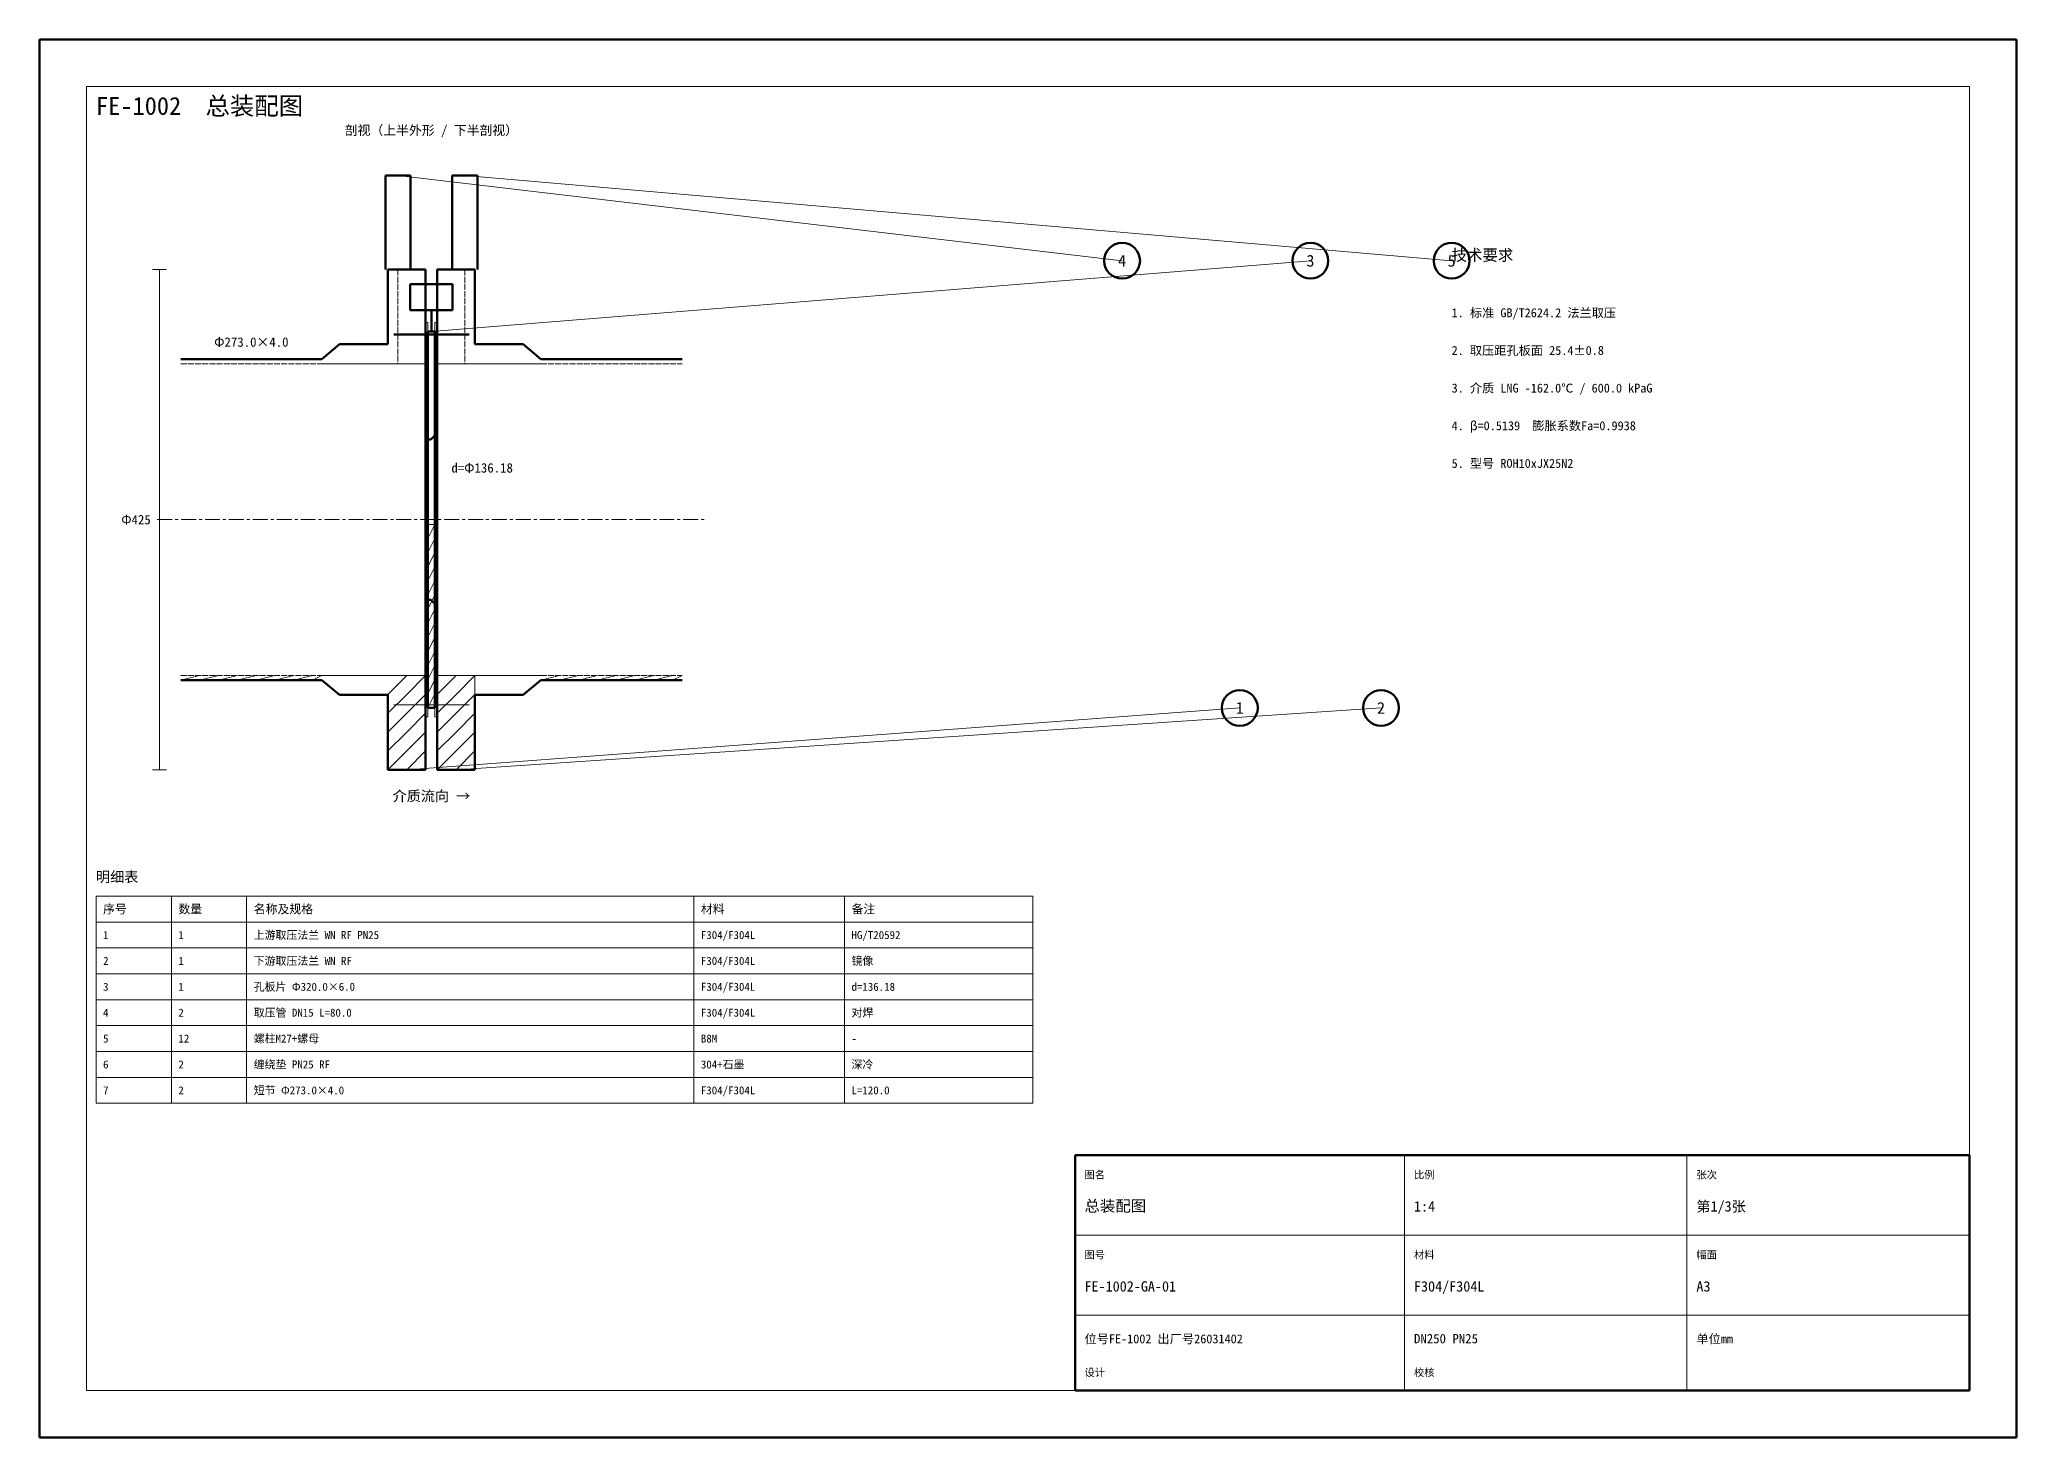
# Model space of a CAD drawing. Header units: millimetres. Extents: x 0 to 1340, y 0 to 297.
# Drawn here: x 0 to 420, y 0 to 297 of the extents above; entities that cross this region are included whole.
import ezdxf
from ezdxf.enums import TextEntityAlignment as Align

# ---------------------------------------------------------------- set-up
doc = ezdxf.new("R2010")
doc.units = ezdxf.units.MM
doc.linetypes.add('CENTER', pattern=[5.08, 3.175, -0.635, 0.635, -0.635])
doc.linetypes.add('DASHED', pattern=[1.524, 1.27, -0.254])
for name, color, linetype, lineweight in [('中心线', 1, 'CENTER', 18), ('剖面线', 8, 'Continuous', 13), ('图框', 7, 'Continuous', 18), ('文字', 7, 'Continuous', 18), ('标注', 3, 'Continuous', 18), ('细实线', 7, 'Continuous', 18), ('虚线', 8, 'DASHED', 18), ('表格', 7, 'Continuous', 18), ('轮廓', 7, 'Continuous', 50)]:
    doc.layers.add(name, color=color, linetype=linetype, lineweight=lineweight)
doc.styles.add('CN', font='simhei.ttf')

msp = doc.modelspace()

# ---------------------------------------------------------------- linework, layer by layer
at = {"layer": '中心线', "linetype": 'CENTER', "lineweight": 18}
msp.add_line((25, 195), (141.5, 195), dxfattribs=at)
at = {"layer": '剖面线', "linetype": 'Continuous', "lineweight": 13}
for p, q in [((82.5, 191), (84, 194)), ((82.5, 194), (84, 194)), ((82.5, 188), (84, 191)), ((82.5, 185), (84, 188)), ((82.5, 182), (84, 185)), ((82.5, 179), (84, 182)), ((82.5, 176), (84, 179)), ((82.5, 173), (84, 176)), ((82.5, 170), (84, 173)), ((82.5, 167), (84, 170)), ((82.5, 164), (84, 167)), ((82.5, 161), (84, 164)), ((30, 160.875), (34, 161.875)), ((34, 160.875), (38, 161.875)), ((38, 160.875), (42, 161.875)), ((42, 160.875), (46, 161.875)), ((46, 160.875), (50, 161.875)), ((50, 160.875), (54, 161.875)), ((54, 160.875), (58, 161.875)), ((58, 160.875), (60, 161.875)), ((74, 157.875), (78, 161.875)), ((74, 161.875), (78, 161.875)), ((78, 157.875), (82, 161.875)), ((78, 161.875), (82, 161.875)), ((82, 157.875), (82, 161.875)), ((82, 161.875), (82, 161.875)), ((82.5, 158), (84, 161)), ((84.5, 157.875), (88.5, 161.875)), ((84.5, 161.875), (88.5, 161.875)), ((88.5, 157.875), (92.5, 161.875)), ((88.5, 161.875), (92.5, 161.875)), ((92.5, 157.875), (92.5, 161.875)), ((92.5, 161.875), (92.5, 161.875)), ((106.5, 160.875), (110.5, 161.875)), ((110.5, 160.875), (114.5, 161.875)), ((114.5, 160.875), (118.5, 161.875)), ((118.5, 160.875), (122.5, 161.875)), ((122.5, 160.875), (126.5, 161.875)), ((126.5, 160.875), (130.5, 161.875)), ((130.5, 160.875), (134.5, 161.875)), ((134.5, 160.875), (136.5, 161.875)), ((74, 153.875), (78, 157.875)), ((78, 153.875), (82, 157.875)), ((82, 153.875), (82, 157.875)), ((82.5, 155), (84, 158)), ((84.5, 153.875), (88.5, 157.875)), ((88.5, 153.875), (92.5, 157.875)), ((92.5, 153.875), (92.5, 157.875)), ((74, 149.875), (78, 153.875)), ((78, 149.875), (82, 153.875)), ((82, 149.875), (82, 153.875)), ((84.5, 149.875), (88.5, 153.875)), ((88.5, 149.875), (92.5, 153.875)), ((92.5, 149.875), (92.5, 153.875)), ((74, 145.875), (78, 149.875)), ((78, 145.875), (82, 149.875)), ((82, 145.875), (82, 149.875)), ((84.5, 145.875), (88.5, 149.875)), ((88.5, 145.875), (92.5, 149.875)), ((92.5, 145.875), (92.5, 149.875)), ((74, 141.875), (78, 145.875)), ((78, 141.875), (82, 145.875)), ((82, 141.875), (82, 145.875)), ((84.5, 141.875), (88.5, 145.875)), ((88.5, 141.875), (92.5, 145.875)), ((92.5, 141.875), (92.5, 145.875))]:
    msp.add_line(p, q, dxfattribs=at)
at = {"layer": '图框', "linetype": 'Continuous', "lineweight": 50}
for p, q in [((420, 297), (0, 297)), ((0, 297), (0, 0)), ((420, 0), (420, 297)), ((410, 60), (220, 60)), ((220, 60), (220, 10)), ((410, 10), (410, 60)), ((220, 10), (410, 10)), ((0, 0), (420, 0))]:
    msp.add_line(p, q, dxfattribs=at)
at = {"layer": '图框', "linetype": 'Continuous', "lineweight": 18}
for p, q in [((410, 287), (10, 287)), ((10, 287), (10, 10)), ((410, 10), (410, 287)), ((290, 10), (290, 60)), ((350, 10), (350, 60)), ((220, 43), (410, 43)), ((220, 26), (410, 26)), ((10, 10), (410, 10))]:
    msp.add_line(p, q, dxfattribs=at)
at = {"layer": '标注', "linetype": 'Continuous', "lineweight": 18}
for p, q in [((76.15, 268.125), (230, 250)), ((90.35, 268.125), (300, 250)), ((24, 248.125), (27, 248.125)), ((25.5, 141.875), (25.5, 248.125)), ((83.25, 235), (270, 250)), ((78, 141.875), (255, 155)), ((88.5, 141.875), (285, 155)), ((24, 141.875), (27, 141.875))]:
    msp.add_line(p, q, dxfattribs=at)
at = {"layer": '细实线', "linetype": 'Continuous', "lineweight": 18}
for p, q in [((82.5, 236.875), (82, 236.875)), ((82, 236.875), (82, 153.125)), ((82.5, 153.125), (82.5, 236.875)), ((84.5, 236.875), (84, 236.875)), ((84, 236.875), (84, 153.125)), ((84.5, 153.125), (84.5, 236.875)), ((60, 228.125), (82, 228.125)), ((106.5, 228.125), (84.5, 228.125)), ((60, 161.875), (82, 161.875)), ((106.5, 161.875), (84.5, 161.875)), ((75.25, 155.688), (91.25, 155.688)), ((82, 153.125), (82.5, 153.125)), ((84, 153.125), (84.5, 153.125))]:
    msp.add_line(p, q, dxfattribs=at)
at = {"layer": '虚线', "linetype": 'DASHED', "lineweight": 18}
for p, q in [((76.15, 248.125), (76.15, 228.125)), ((90.35, 248.125), (90.35, 228.125)), ((30, 228.125), (60, 228.125)), ((106.5, 228.125), (136.5, 228.125)), ((30, 161.875), (60, 161.875)), ((106.5, 161.875), (136.5, 161.875))]:
    msp.add_line(p, q, dxfattribs=at)
at = {"layer": '表格', "linetype": 'Continuous', "lineweight": 18}
for p, q in [((28, 115), (12, 115)), ((12, 115), (12, 109.5)), ((28, 109.5), (28, 115)), ((44, 115), (28, 115)), ((28, 115), (28, 109.5)), ((44, 109.5), (44, 115)), ((139, 115), (44, 115)), ((44, 115), (44, 109.5)), ((139, 109.5), (139, 115)), ((171, 115), (139, 115)), ((139, 115), (139, 109.5)), ((171, 109.5), (171, 115)), ((211, 115), (171, 115)), ((171, 115), (171, 109.5)), ((211, 109.5), (211, 115)), ((12, 109.5), (28, 109.5)), ((28, 109.5), (12, 109.5)), ((12, 109.5), (12, 104)), ((28, 109.5), (44, 109.5)), ((28, 104), (28, 109.5)), ((44, 109.5), (28, 109.5)), ((28, 109.5), (28, 104)), ((44, 109.5), (139, 109.5)), ((44, 104), (44, 109.5)), ((139, 109.5), (44, 109.5)), ((44, 109.5), (44, 104)), ((139, 109.5), (171, 109.5)), ((139, 104), (139, 109.5)), ((171, 109.5), (139, 109.5)), ((139, 109.5), (139, 104)), ((171, 109.5), (211, 109.5)), ((171, 104), (171, 109.5)), ((211, 109.5), (171, 109.5)), ((171, 109.5), (171, 104)), ((211, 104), (211, 109.5)), ((12, 104), (28, 104)), ((28, 104), (12, 104)), ((12, 104), (12, 98.5)), ((28, 104), (44, 104)), ((28, 98.5), (28, 104)), ((44, 104), (28, 104)), ((28, 104), (28, 98.5)), ((44, 104), (139, 104)), ((44, 98.5), (44, 104)), ((139, 104), (44, 104)), ((44, 104), (44, 98.5)), ((139, 104), (171, 104)), ((139, 98.5), (139, 104)), ((171, 104), (139, 104)), ((139, 104), (139, 98.5)), ((171, 104), (211, 104)), ((171, 98.5), (171, 104)), ((211, 104), (171, 104)), ((171, 104), (171, 98.5)), ((211, 98.5), (211, 104)), ((12, 98.5), (28, 98.5)), ((28, 98.5), (12, 98.5)), ((12, 98.5), (12, 93)), ((28, 98.5), (44, 98.5)), ((28, 93), (28, 98.5)), ((44, 98.5), (28, 98.5)), ((28, 98.5), (28, 93)), ((44, 98.5), (139, 98.5)), ((44, 93), (44, 98.5)), ((139, 98.5), (44, 98.5)), ((44, 98.5), (44, 93)), ((139, 98.5), (171, 98.5)), ((139, 93), (139, 98.5)), ((171, 98.5), (139, 98.5)), ((139, 98.5), (139, 93)), ((171, 98.5), (211, 98.5)), ((171, 93), (171, 98.5)), ((211, 98.5), (171, 98.5)), ((171, 98.5), (171, 93)), ((211, 93), (211, 98.5)), ((12, 93), (28, 93)), ((28, 93), (12, 93)), ((12, 93), (12, 87.5)), ((28, 93), (44, 93)), ((28, 87.5), (28, 93)), ((44, 93), (28, 93)), ((28, 93), (28, 87.5)), ((44, 93), (139, 93)), ((44, 87.5), (44, 93)), ((139, 93), (44, 93)), ((44, 93), (44, 87.5)), ((139, 93), (171, 93)), ((139, 87.5), (139, 93)), ((171, 93), (139, 93)), ((139, 93), (139, 87.5)), ((171, 93), (211, 93)), ((171, 87.5), (171, 93)), ((211, 93), (171, 93)), ((171, 93), (171, 87.5)), ((211, 87.5), (211, 93)), ((12, 87.5), (28, 87.5)), ((28, 87.5), (12, 87.5)), ((12, 87.5), (12, 82)), ((28, 87.5), (44, 87.5)), ((28, 82), (28, 87.5)), ((44, 87.5), (28, 87.5)), ((28, 87.5), (28, 82)), ((44, 87.5), (139, 87.5)), ((44, 82), (44, 87.5)), ((139, 87.5), (44, 87.5)), ((44, 87.5), (44, 82)), ((139, 87.5), (171, 87.5)), ((139, 82), (139, 87.5)), ((171, 87.5), (139, 87.5)), ((139, 87.5), (139, 82)), ((171, 87.5), (211, 87.5)), ((171, 82), (171, 87.5)), ((211, 87.5), (171, 87.5)), ((171, 87.5), (171, 82)), ((211, 82), (211, 87.5)), ((12, 82), (28, 82)), ((28, 82), (12, 82)), ((12, 82), (12, 76.5)), ((28, 82), (44, 82)), ((28, 76.5), (28, 82)), ((44, 82), (28, 82)), ((28, 82), (28, 76.5)), ((44, 82), (139, 82)), ((44, 76.5), (44, 82)), ((139, 82), (44, 82)), ((44, 82), (44, 76.5)), ((139, 82), (171, 82)), ((139, 76.5), (139, 82)), ((171, 82), (139, 82)), ((139, 82), (139, 76.5)), ((171, 82), (211, 82)), ((171, 76.5), (171, 82)), ((211, 82), (171, 82)), ((171, 82), (171, 76.5)), ((211, 76.5), (211, 82)), ((12, 76.5), (28, 76.5)), ((28, 76.5), (12, 76.5)), ((12, 76.5), (12, 71)), ((28, 76.5), (44, 76.5)), ((28, 71), (28, 76.5)), ((44, 76.5), (28, 76.5)), ((28, 76.5), (28, 71)), ((44, 76.5), (139, 76.5)), ((44, 71), (44, 76.5)), ((139, 76.5), (44, 76.5)), ((44, 76.5), (44, 71)), ((139, 76.5), (171, 76.5)), ((139, 71), (139, 76.5)), ((171, 76.5), (139, 76.5)), ((139, 76.5), (139, 71)), ((171, 76.5), (211, 76.5)), ((171, 71), (171, 76.5)), ((211, 76.5), (171, 76.5)), ((171, 76.5), (171, 71)), ((211, 71), (211, 76.5)), ((12, 71), (28, 71)), ((28, 71), (44, 71)), ((44, 71), (139, 71)), ((139, 71), (171, 71)), ((171, 71), (211, 71))]:
    msp.add_line(p, q, dxfattribs=at)
at = {"layer": '轮廓', "linetype": 'Continuous', "lineweight": 50}
for p, q in [((73.487, 248.125), (73.487, 268.125)), ((73.487, 268.125), (78.812, 268.125)), ((78.812, 248.125), (78.812, 268.125)), ((87.688, 248.125), (87.688, 268.125)), ((87.688, 268.125), (93.013, 268.125)), ((93.013, 248.125), (93.013, 268.125)), ((82, 248.125), (74, 248.125)), ((74, 248.125), (74, 232.25)), ((82, 236.875), (82, 248.125)), ((84.5, 236.875), (84.5, 248.125)), ((84.5, 248.125), (92.5, 248.125)), ((92.5, 248.125), (92.5, 232.25)), ((87.75, 245), (78.75, 245)), ((78.75, 245), (78.75, 239.5)), ((87.75, 239.5), (87.75, 245)), ((78.75, 239.5), (87.75, 239.5)), ((83.25, 235), (83.25, 239.5)), ((82, 236.875), (82, 153.125)), ((84.5, 236.875), (84.5, 153.125)), ((63.75, 232.25), (60, 229.125)), ((74, 232.25), (63.75, 232.25)), ((75.25, 234.312), (91.25, 234.312)), ((84, 235), (82.5, 235)), ((82.5, 235), (82.5, 155)), ((84, 155), (84, 235)), ((92.5, 232.25), (102.75, 232.25)), ((102.75, 232.25), (106.5, 229.125)), ((30, 229.125), (60, 229.125)), ((106.5, 229.125), (136.5, 229.125)), ((82.5, 212.023), (83.125, 212.023)), ((83.125, 212.023), (84, 212.898)), ((84, 212.898), (84, 177.102)), ((82.5, 177.977), (83.125, 177.977)), ((83.125, 177.977), (84, 177.102)), ((30, 160.875), (60, 160.875)), ((63.75, 157.75), (60, 160.875)), ((102.75, 157.75), (106.5, 160.875)), ((106.5, 160.875), (136.5, 160.875)), ((74, 157.75), (63.75, 157.75)), ((74, 141.875), (74, 157.75)), ((92.5, 141.875), (92.5, 157.75)), ((92.5, 157.75), (102.75, 157.75)), ((82, 153.125), (82, 141.875)), ((82.5, 155), (84, 155)), ((84.5, 153.125), (84.5, 141.875)), ((82, 141.875), (74, 141.875)), ((84.5, 141.875), (92.5, 141.875))]:
    msp.add_line(p, q, dxfattribs=at)
for centre in [(230, 250), (270, 250), (300, 250), (255, 155), (285, 155)]:
    msp.add_circle(centre, 3.8, dxfattribs=at)

# ---------------------------------------------------------------- texts
at = {"layer": '图框', "style": 'CN'}
for s, height, p in [('图名', 1.6, (222, 55)), ('比例', 1.6, (292, 55)), ('张次', 1.6, (352, 55)), ('总装配图', 2.4, (222, 48)), ('第1/3张', 2.2, (352, 48)), ('1:4', 2.2, (292, 48)), ('图号', 1.6, (222, 38)), ('材料', 1.6, (292, 38)), ('幅面', 1.6, (352, 38)), ('FE-1002-GA-01', 2.2, (222, 31)), ('F304/F304L', 2.2, (292, 31)), ('A3', 2.2, (352, 31)), ('位号FE-1002 出厂号26031402', 1.9, (222, 20)), ('DN250 PN25', 2, (292, 20)), ('单位mm', 1.9, (352, 20)), ('设计', 1.6, (222, 13)), ('校核', 1.6, (292, 13))]:
    msp.add_text(s, height=height, dxfattribs=at).set_placement(p)
at = {"layer": '文字', "style": 'CN'}
for s, height, p in [('FE-1002  总装配图', 3.8, (12, 281)), ('技术要求', 2.4, (300, 250)), ('1. 标准 GB/T2624.2 法兰取压', 1.9, (300, 238)), ('2. 取压距孔板面 25.4±0.8', 1.9, (300, 230)), ('3. 介质 LNG -162.0℃ / 600.0 kPaG', 1.9, (300, 222)), ('4. β=0.5139  膨胀系数Fa=0.9938', 1.9, (300, 214)), ('5. 型号 ROH10xJX25N2', 1.9, (300, 206)), ('明细表', 2.2, (12, 118))]:
    msp.add_text(s, height=height, dxfattribs=at).set_placement(p)
msp.add_text('剖视（上半外形 / 下半剖视）', height=2, dxfattribs=at).set_placement((83.25, 276.125), align=Align.BOTTOM_CENTER)
for s, p in [('4', (230, 250)), ('3', (270, 250)), ('5', (300, 250)), ('1', (255, 155)), ('2', (285, 155))]:
    msp.add_text(s, height=2.5, dxfattribs=at).set_placement(p, align=Align.MIDDLE_CENTER)
at = {"layer": '标注', "style": 'CN'}
msp.add_text('Φ273.0×4.0', height=2, dxfattribs=at).set_placement((45, 231.125), align=Align.BOTTOM_CENTER)
msp.add_text('d=Φ136.18', height=2, dxfattribs=at).set_placement((87.5, 205))
msp.add_text('Φ425', height=2, dxfattribs=at).set_placement((20.5, 195), align=Align.MIDDLE_CENTER)
msp.add_text('介质流向 →', height=2.2, dxfattribs=at).set_placement((83.25, 137.375), align=Align.TOP_CENTER)
at = {"layer": '表格', "style": 'CN'}
for s, height, p in [('序号', 1.85, (13.5, 112.25)), ('数量', 1.85, (29.5, 112.25)), ('名称及规格', 1.85, (45.5, 112.25)), ('材料', 1.85, (140.5, 112.25)), ('备注', 1.85, (172.5, 112.25)), ('1', 1.7, (13.5, 106.75)), ('1', 1.7, (29.5, 106.75)), ('上游取压法兰 WN RF PN25', 1.7, (45.5, 106.75)), ('F304/F304L', 1.7, (140.5, 106.75)), ('HG/T20592', 1.7, (172.5, 106.75)), ('2', 1.7, (13.5, 101.25)), ('1', 1.7, (29.5, 101.25)), ('下游取压法兰 WN RF', 1.7, (45.5, 101.25)), ('F304/F304L', 1.7, (140.5, 101.25)), ('镜像', 1.7, (172.5, 101.25)), ('孔板片 Φ320.0×6.0', 1.7, (45.5, 95.75)), ('F304/F304L', 1.7, (140.5, 95.75)), ('d=136.18', 1.7, (172.5, 95.75)), ('3', 1.7, (13.5, 95.75)), ('1', 1.7, (29.5, 95.75)), ('4', 1.7, (13.5, 90.25)), ('2', 1.7, (29.5, 90.25)), ('取压管 DN15 L=80.0', 1.7, (45.5, 90.25)), ('F304/F304L', 1.7, (140.5, 90.25)), ('对焊', 1.7, (172.5, 90.25)), ('5', 1.7, (13.5, 84.75)), ('12', 1.7, (29.5, 84.75)), ('螺柱M27+螺母', 1.7, (45.5, 84.75)), ('B8M', 1.7, (140.5, 84.75)), ('-', 1.7, (172.5, 84.75)), ('6', 1.7, (13.5, 79.25)), ('2', 1.7, (29.5, 79.25)), ('缠绕垫 PN25 RF', 1.7, (45.5, 79.25)), ('304+石墨', 1.7, (140.5, 79.25)), ('深冷', 1.7, (172.5, 79.25)), ('7', 1.7, (13.5, 73.75)), ('2', 1.7, (29.5, 73.75)), ('短节 Φ273.0×4.0', 1.7, (45.5, 73.75)), ('F304/F304L', 1.7, (140.5, 73.75)), ('L=120.0', 1.7, (172.5, 73.75))]:
    msp.add_text(s, height=height, dxfattribs=at).set_placement(p, align=Align.MIDDLE_LEFT)

doc.saveas('drawing.dxf')
